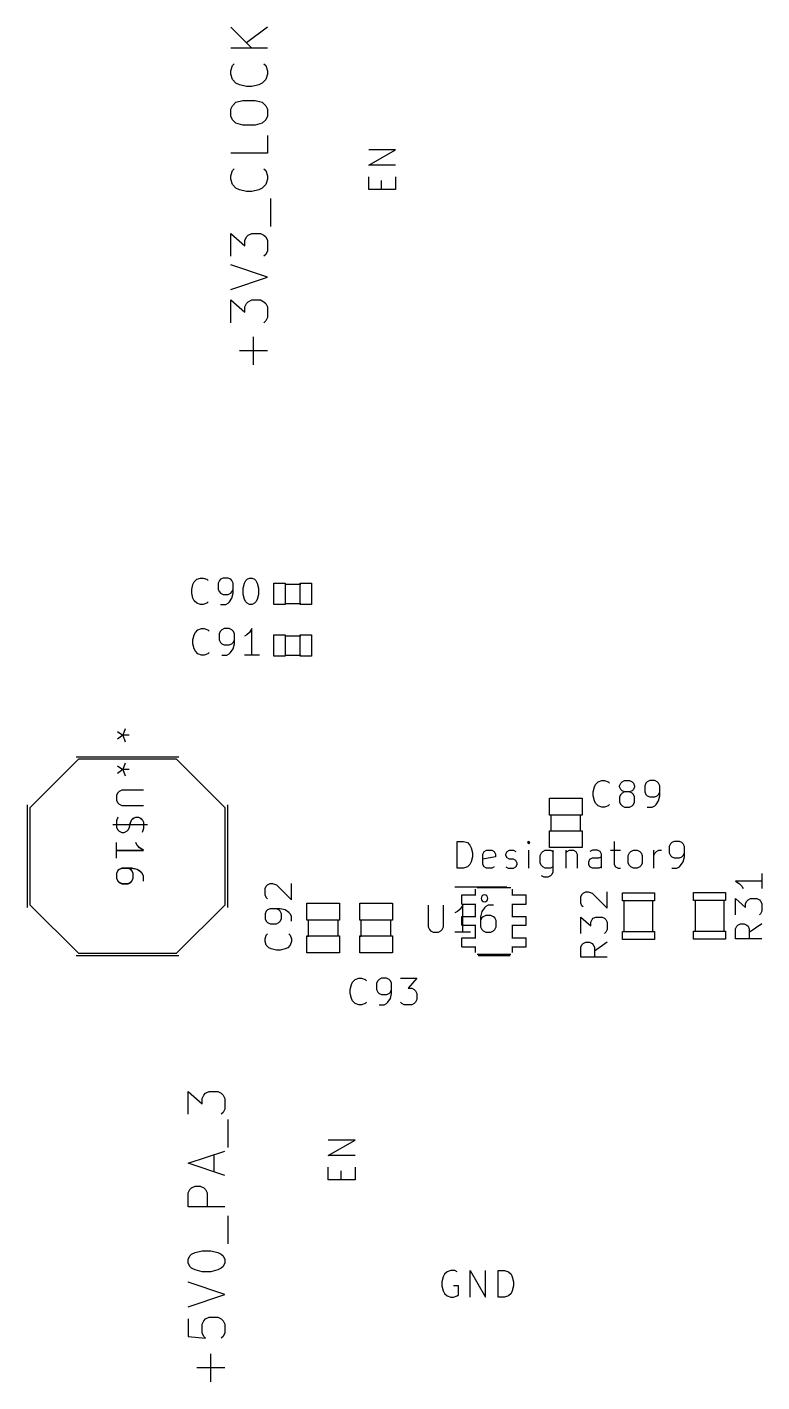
# Model space of a CAD drawing. Header units: millimetres. Extents: x 0 to 280, y -704 to 300.
# Drawn here: x 166.7 to 199.5, y 158.8 to 219.2 of the extents above; entities that cross this region are included whole.
import ezdxf

# ---------------------------------------------------------------- set-up
doc = ezdxf.new("R2010")
doc.units = ezdxf.units.MM
doc.layers.add('F.Fab', color=9, linetype='CONTINUOUS', true_color=0xafafaf)
doc.layers.add('F.Silkscreen', color=41, linetype='CONTINUOUS', true_color=0xf2eda1)

msp = doc.modelspace()

# ---------------------------------------------------------------- linework, layer by layer
at = {"layer": 'F.Fab', "linetype": 'CONTINUOUS'}
for p, q in [((175.806657, 219.166458), (176.741377, 218.231738)), ((177.442417, 219.166458), (176.507697, 218.465418)), ((177.442417, 218.231738), (175.806657, 218.231738)), ((175.806657, 217.219125), (175.88455, 217.452805)), ((175.806657, 217.063338), (175.806657, 217.219125)), ((175.88455, 217.452805), (175.962444, 217.530698)), ((177.28663, 217.530698), (177.364524, 217.452805)), ((177.364524, 217.452805), (177.442417, 217.219125)), ((177.442417, 217.219125), (177.442417, 217.063338)), ((175.88455, 216.829658), (175.806657, 217.063338)), ((176.040337, 216.673872), (175.88455, 216.829658)), ((176.196124, 216.595978), (176.040337, 216.673872)), ((177.208737, 216.673872), (177.05295, 216.595978)), ((177.364524, 216.829658), (177.208737, 216.673872)), ((177.442417, 217.063338), (177.364524, 216.829658)), ((176.507697, 216.518085), (176.196124, 216.595978)), ((176.741377, 216.518085), (176.507697, 216.518085)), ((177.05295, 216.595978), (176.741377, 216.518085)), ((175.806657, 215.505472), (175.88455, 215.661259)), ((175.806657, 215.193899), (175.806657, 215.505472)), ((175.88455, 215.661259), (176.040337, 215.817045)), ((176.040337, 215.817045), (176.35191, 215.894939)), ((176.35191, 215.894939), (176.897164, 215.894939)), ((176.897164, 215.894939), (177.208737, 215.817045)), ((177.208737, 215.817045), (177.364524, 215.661259)), ((177.364524, 215.661259), (177.442417, 215.505472)), ((177.442417, 215.505472), (177.442417, 215.193899)), ((175.88455, 215.038112), (175.806657, 215.193899)), ((176.040337, 214.882325), (175.88455, 215.038112)), ((176.35191, 214.804432), (176.040337, 214.882325)), ((176.897164, 214.804432), (176.35191, 214.804432)), ((177.208737, 214.882325), (176.897164, 214.804432)), ((177.364524, 215.038112), (177.208737, 214.882325)), ((177.442417, 215.193899), (177.364524, 215.038112)), ((177.442417, 214.337072), (177.442417, 213.558138)), ((181.951544, 213.013388), (183.147544, 213.696817)), ((183.147544, 213.696817), (181.951544, 213.696817)), ((177.442417, 213.558138), (175.806657, 213.558138)), ((183.147544, 213.013388), (181.951544, 213.013388)), ((175.806657, 212.545525), (175.88455, 212.779205)), ((175.806657, 212.389738), (175.806657, 212.545525)), ((175.88455, 212.156058), (175.806657, 212.389738)), ((175.88455, 212.779205), (175.962444, 212.857098)), ((177.28663, 212.857098), (177.364524, 212.779205)), ((177.364524, 212.779205), (177.442417, 212.545525)), ((177.442417, 212.389738), (177.364524, 212.156058)), ((177.442417, 212.545525), (177.442417, 212.389738)), ((181.951544, 211.931293), (181.951544, 212.500817)), ((183.147544, 212.500817), (183.147544, 211.931293)), ((176.040337, 212.000272), (175.88455, 212.156058)), ((176.196124, 211.922378), (176.040337, 212.000272)), ((176.507697, 211.844485), (176.196124, 211.922378)), ((176.741377, 211.844485), (176.507697, 211.844485)), ((177.05295, 211.922378), (176.741377, 211.844485)), ((177.208737, 212.000272), (177.05295, 211.922378)), ((177.364524, 212.156058), (177.208737, 212.000272)), ((183.147544, 211.931293), (181.951544, 211.931293)), ((182.521068, 211.931293), (182.521068, 212.32996)), ((177.598204, 210.286619), (177.598204, 211.532912)), ((175.806657, 208.962432), (175.806657, 209.975045)), ((175.806657, 209.975045), (176.429804, 209.429792)), ((176.58559, 209.897152), (176.741377, 209.975045)), ((176.741377, 209.975045), (177.130844, 209.975045)), ((177.130844, 209.975045), (177.28663, 209.897152)), ((176.429804, 209.663472), (176.507697, 209.819258)), ((176.429804, 209.429792), (176.429804, 209.663472)), ((176.507697, 209.819258), (176.58559, 209.897152)), ((177.28663, 209.897152), (177.364524, 209.819258)), ((177.364524, 209.819258), (177.442417, 209.663472)), ((177.442417, 209.663472), (177.442417, 209.196112)), ((177.364524, 209.040325), (177.28663, 208.962432)), ((177.442417, 209.196112), (177.364524, 209.040325)), ((177.442417, 208.027712), (175.806657, 208.572965)), ((175.806657, 207.482458), (177.442417, 208.027712)), ((175.806657, 206.002485), (175.806657, 207.015098)), ((175.806657, 207.015098), (176.429804, 206.469845)), ((176.58559, 206.937205), (176.741377, 207.015098)), ((176.741377, 207.015098), (177.130844, 207.015098)), ((177.130844, 207.015098), (177.28663, 206.937205)), ((176.429804, 206.703525), (176.507697, 206.859311)), ((176.429804, 206.469845), (176.429804, 206.703525)), ((176.507697, 206.859311), (176.58559, 206.937205)), ((177.28663, 206.937205), (177.364524, 206.859311)), ((177.364524, 206.859311), (177.442417, 206.703525)), ((177.442417, 206.703525), (177.442417, 206.236165)), ((177.364524, 206.080378), (177.28663, 206.002485)), ((177.442417, 206.236165), (177.364524, 206.080378)), ((176.81927, 204.133044), (176.81927, 205.379338)), ((177.442417, 204.756191), (176.196124, 204.756191)), ((177.7318, 193.4501), (177.7318, 194.4001)), ((177.7318, 194.4001), (178.2319, 194.4001)), ((178.214, 194.352), (178.926, 194.352)), ((178.2319, 194.4001), (178.2319, 193.4501)), ((178.9002, 193.4501), (178.9002, 194.4001)), ((178.9002, 194.4001), (179.4003, 194.4001)), ((179.4003, 194.4001), (179.4003, 193.4501)), ((178.2319, 193.4501), (177.7318, 193.4501)), ((178.214, 193.501), (178.926, 193.501)), ((179.4003, 193.4501), (178.9002, 193.4501)), ((177.7318, 191.1501), (177.7318, 192.1001)), ((177.7318, 192.1001), (178.2319, 192.1001)), ((178.214, 192.052), (178.926, 192.052)), ((178.2319, 192.1001), (178.2319, 191.1501)), ((178.9002, 191.1501), (178.9002, 192.1001)), ((178.9002, 192.1001), (179.4003, 192.1001)), ((179.4003, 192.1001), (179.4003, 191.1501)), ((178.2319, 191.1501), (177.7318, 191.1501)), ((178.214, 191.201), (178.926, 191.201)), ((179.4003, 191.1501), (178.9002, 191.1501)), ((169.0256, 186.558), (166.8666, 184.399)), ((173.3944, 186.558), (169.0256, 186.558)), ((175.5534, 184.399), (173.3944, 186.558)), ((170.772232, 186.27443), (170.999623, 186.103888)), ((170.772232, 186.27443), (170.999623, 186.103888)), ((170.999623, 186.103888), (170.772232, 185.933345)), ((170.999623, 186.103888), (170.772232, 185.933345)), ((171.113318, 186.388126), (170.999623, 186.103888)), ((171.113318, 186.388126), (170.999623, 186.103888)), ((171.283861, 186.103888), (170.999623, 186.103888)), ((170.999623, 186.103888), (171.113318, 185.819649)), ((171.283861, 186.103888), (170.999623, 186.103888)), ((170.999623, 186.103888), (171.113318, 185.819649)), ((170.781909, 185.068535), (170.725061, 184.95484)), ((170.725061, 184.95484), (170.725061, 184.727449)), ((170.725061, 184.727449), (170.781909, 184.613754)), ((170.782448, 185.070019), (170.725382, 184.955889)), ((170.725382, 184.955889), (170.725382, 184.727627)), ((170.725382, 184.727627), (170.782448, 184.613497)), ((170.838756, 185.125383), (170.781909, 185.068535)), ((170.839513, 185.127085), (170.782448, 185.070019)), ((170.952451, 185.18223), (170.838756, 185.125383)), ((170.953644, 185.18415), (170.839513, 185.127085)), ((171.918861, 185.18223), (170.952451, 185.18223)), ((171.923754, 185.18415), (170.953644, 185.18415)), ((190.0038, 184.0756), (190.0038, 184.8257)), ((190.0038, 184.8257), (191.4539, 184.8257)), ((191.4539, 184.8257), (191.4539, 184.0756)), ((166.8666, 184.399), (166.8666, 180.081)), ((170.781909, 184.613754), (170.838756, 184.556907)), ((170.782448, 184.613497), (170.839513, 184.556431)), ((170.838756, 184.556907), (170.952451, 184.500059)), ((170.839513, 184.556431), (170.953644, 184.499366)), ((170.952451, 184.500059), (171.918861, 184.500059)), ((170.953644, 184.499366), (171.923754, 184.499366)), ((175.5534, 180.081), (175.5534, 184.399)), ((191.4539, 184.0756), (190.0038, 184.0756)), ((190.07, 183.339), (190.07, 184.101)), ((191.39, 183.364), (191.39, 184.101)), ((172.09495, 183.643386), (170.554186, 183.643386)), ((172.089404, 183.647344), (170.554518, 183.647344)), ((170.781909, 183.98843), (170.725061, 183.817887)), ((170.725061, 183.817887), (170.725061, 183.533649)), ((170.725061, 183.533649), (170.781909, 183.419954)), ((170.782448, 183.985778), (170.725382, 183.814582)), ((170.725382, 183.814582), (170.725382, 183.529256)), ((170.725382, 183.529256), (170.782448, 183.415125)), ((170.781909, 183.419954), (170.838756, 183.363106)), ((170.782448, 183.415125), (170.839513, 183.35806)), ((171.179842, 183.363106), (171.236689, 183.419954)), ((171.181905, 183.35806), (171.23897, 183.415125)), ((171.236689, 183.419954), (171.293537, 183.533649)), ((171.23897, 183.415125), (171.296036, 183.529256)), ((171.293537, 183.533649), (171.350385, 183.76104)), ((171.296036, 183.529256), (171.353101, 183.757517)), ((171.350385, 183.76104), (171.407232, 183.874735)), ((171.353101, 183.757517), (171.410166, 183.871648)), ((171.407232, 183.874735), (171.46408, 183.931582)), ((171.410166, 183.871648), (171.467232, 183.928713)), ((171.46408, 183.931582), (171.577775, 183.98843)), ((171.467232, 183.928713), (171.581362, 183.985778)), ((171.577775, 183.98843), (171.69147, 183.98843)), ((171.581362, 183.985778), (171.695493, 183.985778)), ((171.69147, 183.98843), (171.805166, 183.931582)), ((171.695493, 183.985778), (171.809624, 183.928713)), ((171.805166, 183.931582), (171.862013, 183.874735)), ((171.809624, 183.928713), (171.866689, 183.871648)), ((171.862013, 183.874735), (171.918861, 183.76104)), ((171.918861, 183.476801), (171.862013, 183.306259)), ((171.866689, 183.871648), (171.923754, 183.757517)), ((171.923754, 183.47219), (171.866689, 183.300994)), ((171.918861, 183.76104), (171.918861, 183.476801)), ((171.923754, 183.757517), (171.923754, 183.47219)), ((170.725061, 182.169307), (170.725061, 182.851478)), ((170.725382, 182.159687), (170.725382, 182.844471)), ((170.838756, 183.363106), (170.952451, 183.306259)), ((170.839513, 183.35806), (170.953644, 183.300994)), ((170.952451, 183.306259), (171.066147, 183.306259)), ((170.953644, 183.300994), (171.067774, 183.300994)), ((171.066147, 183.306259), (171.179842, 183.363106)), ((171.067774, 183.300994), (171.181905, 183.35806)), ((171.634623, 182.737783), (171.577775, 182.851478)), ((171.638428, 182.730341), (171.581362, 182.844471)), ((190.0038, 182.6278), (190.0038, 183.3779)), ((190.0038, 183.3779), (191.4539, 183.3779)), ((191.4539, 183.3779), (191.4539, 182.6278)), ((170.725061, 182.510392), (171.918861, 182.510392)), ((170.725382, 182.502079), (171.923754, 182.502079)), ((171.748318, 182.624088), (171.634623, 182.737783)), ((171.752558, 182.61621), (171.638428, 182.730341)), ((171.918861, 182.510392), (171.748318, 182.624088)), ((171.923754, 182.502079), (171.752558, 182.61621)), ((191.4539, 182.6278), (190.0038, 182.6278)), ((170.838756, 181.657678), (170.781909, 181.600831)), ((170.839513, 181.646099), (170.782448, 181.589034)), ((170.952451, 181.714526), (170.838756, 181.657678)), ((170.953644, 181.703164), (170.839513, 181.646099)), ((171.407232, 181.714526), (170.952451, 181.714526)), ((171.410166, 181.703164), (170.953644, 181.703164)), ((171.350385, 181.657678), (171.236689, 181.714526)), ((171.353101, 181.646099), (171.23897, 181.703164)), ((171.407232, 181.600831), (171.350385, 181.657678)), ((171.410166, 181.589034), (171.353101, 181.646099)), ((171.634623, 181.657678), (171.407232, 181.714526)), ((171.638428, 181.646099), (171.410166, 181.703164)), ((171.805166, 181.543983), (171.634623, 181.657678)), ((171.809624, 181.531968), (171.638428, 181.646099)), ((170.781909, 181.600831), (170.725061, 181.487136)), ((170.725061, 181.487136), (170.725061, 181.259745)), ((170.725061, 181.259745), (170.781909, 181.14605)), ((170.782448, 181.589034), (170.725382, 181.474903)), ((170.725382, 181.474903), (170.725382, 181.246642)), ((170.725382, 181.246642), (170.782448, 181.132511)), ((170.781909, 181.14605), (170.838756, 181.089202)), ((170.782448, 181.132511), (170.839513, 181.075446)), ((170.838756, 181.089202), (170.952451, 181.032355)), ((170.839513, 181.075446), (170.953644, 181.01838)), ((170.952451, 181.032355), (171.236689, 181.032355)), ((170.953644, 181.01838), (171.23897, 181.01838)), ((171.236689, 181.032355), (171.350385, 181.089202)), ((171.23897, 181.01838), (171.353101, 181.075446)), ((171.350385, 181.089202), (171.407232, 181.14605)), ((171.353101, 181.075446), (171.410166, 181.132511)), ((171.46408, 181.487136), (171.407232, 181.600831)), ((171.407232, 181.14605), (171.46408, 181.259745)), ((171.467232, 181.474903), (171.410166, 181.589034)), ((171.410166, 181.132511), (171.467232, 181.246642)), ((171.46408, 181.259745), (171.46408, 181.487136)), ((171.467232, 181.246642), (171.467232, 181.474903)), ((171.862013, 181.487136), (171.805166, 181.543983)), ((171.866689, 181.474903), (171.809624, 181.531968)), ((171.918861, 181.37344), (171.862013, 181.487136)), ((171.923754, 181.360772), (171.866689, 181.474903)), ((171.918861, 181.14605), (171.918861, 181.37344)), ((171.923754, 181.132511), (171.923754, 181.360772)), ((186.0922, 180.5184), (186.7018, 180.5184)), ((186.0922, 180.112), (186.0922, 180.5184)), ((186.7018, 180.5184), (186.7018, 180.7724)), ((186.7018, 180.5184), (186.7272, 180.5184)), ((186.778, 180.8486), (188.2766, 180.8486)), ((188.3274, 180.5184), (188.3528, 180.5184)), ((188.3528, 180.5184), (188.3528, 180.7724)), ((188.3528, 180.5184), (188.9624, 180.5184)), ((188.9624, 180.112), (188.9624, 180.5184)), ((193.2588, 180.2558), (193.2588, 180.6114)), ((193.2588, 180.6114), (194.6812, 180.6114)), ((194.6812, 180.6114), (194.6812, 180.2558)), ((196.4188, 180.2758), (196.4188, 180.6314)), ((196.4188, 180.6314), (197.8412, 180.6314)), ((197.8412, 180.6314), (197.8412, 180.2758)), ((166.8666, 180.081), (169.0256, 177.922)), ((173.3944, 177.922), (175.5534, 180.081)), ((179.2038, 179.3956), (179.2038, 180.1457)), ((179.2038, 180.1457), (180.6539, 180.1457)), ((180.6539, 180.1457), (180.6539, 179.3956)), ((181.5538, 179.3956), (181.5538, 180.1457)), ((181.5538, 180.1457), (183.0039, 180.1457)), ((183.0039, 180.1457), (183.0039, 179.3956)), ((184.595849, 180.063754), (184.595849, 179.093644)), ((185.280633, 179.093644), (185.280633, 180.063754)), ((186.022482, 179.892558), (185.908352, 179.778428)), ((186.136613, 180.063754), (186.022482, 179.892558)), ((186.0922, 180.112), (186.7018, 180.112)), ((186.136613, 178.865382), (186.136613, 180.063754)), ((186.7018, 180.112), (186.7272, 180.112)), ((186.7018, 179.5532), (186.7018, 180.112)), ((187.106724, 179.949624), (186.992593, 179.778428)), ((187.163789, 180.006689), (187.106724, 179.949624)), ((187.27792, 180.063754), (187.163789, 180.006689)), ((187.506181, 180.063754), (187.27792, 180.063754)), ((188.3274, 180.112), (188.3528, 180.112)), ((188.3528, 180.112), (188.9624, 180.112)), ((188.3528, 179.5532), (188.3528, 180.112)), ((194.6812, 180.2558), (193.2588, 180.2558)), ((193.335, 178.8588), (193.335, 180.2812)), ((194.605, 178.8588), (194.605, 180.2812)), ((197.8412, 180.2758), (196.4188, 180.2758)), ((196.495, 180.3012), (196.495, 178.8788)), ((197.765, 180.3012), (197.765, 178.8788)), ((180.6539, 179.3956), (179.2038, 179.3956)), ((179.27, 178.659), (179.27, 179.421)), ((180.59, 178.684), (180.59, 179.421)), ((183.0039, 179.3956), (181.5538, 179.3956)), ((181.62, 178.659), (181.62, 179.421)), ((182.94, 178.684), (182.94, 179.421)), ((185.908352, 179.778428), (185.794221, 179.721362)), ((186.0922, 179.5532), (186.7018, 179.5532)), ((186.0922, 179.1722), (186.0922, 179.5532)), ((186.7018, 179.5532), (186.7272, 179.5532)), ((186.992593, 179.778428), (186.935528, 179.550166)), ((186.935528, 179.550166), (186.935528, 179.093644)), ((186.992593, 179.493101), (186.935528, 179.37897)), ((187.049659, 179.550166), (186.992593, 179.493101)), ((187.163789, 179.607232), (187.049659, 179.550166)), ((187.392051, 179.607232), (187.163789, 179.607232)), ((187.506181, 179.550166), (187.392051, 179.607232)), ((187.563247, 179.493101), (187.506181, 179.550166)), ((187.620312, 179.37897), (187.563247, 179.493101)), ((187.620312, 179.093644), (187.620312, 179.37897)), ((188.3274, 179.5532), (188.3528, 179.5532)), ((188.3528, 179.5532), (188.9624, 179.5532)), ((188.9624, 179.1722), (188.9624, 179.5532)), ((179.2038, 177.9478), (179.2038, 178.6979)), ((179.2038, 178.6979), (180.6539, 178.6979)), ((180.6539, 178.6979), (180.6539, 177.9478)), ((181.5538, 177.9478), (181.5538, 178.6979)), ((181.5538, 178.6979), (183.0039, 178.6979)), ((183.0039, 178.6979), (183.0039, 177.9478)), ((184.595849, 179.093644), (184.652915, 178.979513)), ((184.652915, 178.979513), (184.70998, 178.922448)), ((184.70998, 178.922448), (184.824111, 178.865382)), ((184.824111, 178.865382), (185.052372, 178.865382)), ((185.052372, 178.865382), (185.166503, 178.922448)), ((185.166503, 178.922448), (185.223568, 178.979513)), ((185.223568, 178.979513), (185.280633, 179.093644)), ((186.479005, 178.865382), (185.794221, 178.865382)), ((186.0922, 179.1722), (186.7018, 179.1722)), ((186.0922, 178.6134), (186.7018, 178.6134)), ((186.0922, 178.207), (186.0922, 178.6134)), ((186.7018, 179.1722), (186.7272, 179.1722)), ((186.7018, 178.6134), (186.7018, 179.1722)), ((186.7018, 178.6134), (186.7272, 178.6134)), ((186.935528, 179.093644), (186.992593, 178.979513)), ((186.992593, 178.979513), (187.049659, 178.922448)), ((187.049659, 178.922448), (187.163789, 178.865382)), ((187.163789, 178.865382), (187.392051, 178.865382)), ((187.392051, 178.865382), (187.506181, 178.922448)), ((187.506181, 178.922448), (187.563247, 178.979513)), ((187.563247, 178.979513), (187.620312, 179.093644)), ((188.3274, 179.1722), (188.3528, 179.1722)), ((188.3274, 178.6134), (188.3528, 178.6134)), ((188.3528, 179.1722), (188.9624, 179.1722)), ((188.3528, 178.6134), (188.3528, 179.1722)), ((188.3528, 178.6134), (188.9624, 178.6134)), ((188.9624, 178.207), (188.9624, 178.6134)), ((193.2588, 178.5286), (193.2588, 178.8842)), ((193.2588, 178.8842), (194.6812, 178.8842)), ((194.6812, 178.8842), (194.6812, 178.5286)), ((196.4188, 178.5486), (196.4188, 178.9042)), ((196.4188, 178.9042), (197.8412, 178.9042)), ((197.8412, 178.9042), (197.8412, 178.5486)), ((186.0922, 178.207), (186.7018, 178.207)), ((186.7018, 178.207), (186.7272, 178.207)), ((186.7018, 177.953), (186.7018, 178.207)), ((188.3274, 178.207), (188.3528, 178.207)), ((188.3528, 178.207), (188.9624, 178.207)), ((188.3528, 177.953), (188.3528, 178.207)), ((194.6812, 178.5286), (193.2588, 178.5286)), ((197.8412, 178.5486), (196.4188, 178.5486)), ((169.0256, 177.922), (173.3944, 177.922)), ((180.6539, 177.9478), (179.2038, 177.9478)), ((183.0039, 177.9478), (181.5538, 177.9478)), ((186.778, 177.8768), (188.2766, 177.8768)), ((173.906657, 170.750725), (173.906657, 171.763338)), ((173.906657, 171.763338), (174.529804, 171.218085)), ((174.529804, 171.451765), (174.607697, 171.607551)), ((174.529804, 171.218085), (174.529804, 171.451765)), ((174.607697, 171.607551), (174.68559, 171.685445)), ((174.68559, 171.685445), (174.841377, 171.763338)), ((174.841377, 171.763338), (175.230844, 171.763338)), ((175.230844, 171.763338), (175.38663, 171.685445)), ((175.38663, 171.685445), (175.464524, 171.607551)), ((175.464524, 171.607551), (175.542417, 171.451765)), ((175.542417, 171.451765), (175.542417, 170.984405)), ((175.464524, 170.828618), (175.38663, 170.750725)), ((175.542417, 170.984405), (175.464524, 170.828618)), ((175.698204, 169.270752), (175.698204, 170.517045)), ((180.151544, 168.913388), (181.347544, 169.596817)), ((181.347544, 169.596817), (180.151544, 169.596817)), ((173.906657, 168.569712), (175.542417, 169.114965)), ((175.075057, 168.180245), (175.075057, 168.959178)), ((175.542417, 168.024458), (173.906657, 168.569712)), ((181.347544, 168.913388), (180.151544, 168.913388)), ((180.151544, 167.831293), (180.151544, 168.400817)), ((181.347544, 168.400817), (181.347544, 167.831293)), ((181.347544, 167.831293), (180.151544, 167.831293)), ((180.721068, 167.831293), (180.721068, 168.22996)), ((173.906657, 167.245525), (173.98455, 167.401312)), ((173.906657, 166.622378), (173.906657, 167.245525)), ((173.98455, 167.401312), (174.062444, 167.479205)), ((174.062444, 167.479205), (174.21823, 167.557098)), ((174.21823, 167.557098), (174.45191, 167.557098)), ((174.45191, 167.557098), (174.607697, 167.479205)), ((174.607697, 167.479205), (174.68559, 167.401312)), ((174.68559, 167.401312), (174.763484, 167.245525)), ((174.763484, 167.245525), (174.763484, 166.622378)), ((175.542417, 166.622378), (173.906657, 166.622378)), ((175.698204, 164.986619), (175.698204, 166.232912)), ((173.906657, 164.285578), (173.98455, 164.441365)), ((173.906657, 164.129792), (173.906657, 164.285578)), ((173.98455, 163.974005), (173.906657, 164.129792)), ((173.98455, 164.441365), (174.062444, 164.519258)), ((174.062444, 164.519258), (174.21823, 164.597152)), ((174.21823, 164.597152), (174.529804, 164.675045)), ((174.529804, 164.675045), (174.91927, 164.675045)), ((174.91927, 164.675045), (175.230844, 164.597152)), ((175.230844, 164.597152), (175.38663, 164.519258)), ((175.38663, 164.519258), (175.464524, 164.441365)), ((175.464524, 164.441365), (175.542417, 164.285578)), ((175.542417, 164.129792), (175.464524, 163.974005)), ((175.542417, 164.285578), (175.542417, 164.129792)), ((174.062444, 163.896112), (173.98455, 163.974005)), ((174.21823, 163.818218), (174.062444, 163.896112)), ((174.529804, 163.740325), (174.21823, 163.818218)), ((174.91927, 163.740325), (174.529804, 163.740325)), ((175.230844, 163.818218), (174.91927, 163.740325)), ((175.38663, 163.896112), (175.230844, 163.818218)), ((175.464524, 163.974005), (175.38663, 163.896112)), ((185.271388, 163.513693), (185.214436, 163.285884)), ((185.328341, 163.627598), (185.271388, 163.513693)), ((185.442246, 163.741503), (185.328341, 163.627598)), ((185.613103, 163.798455), (185.442246, 163.741503)), ((185.78396, 163.798455), (185.613103, 163.798455)), ((185.897865, 163.741503), (185.78396, 163.798455)), ((186.467388, 162.602455), (186.467388, 163.798455)), ((186.467388, 163.798455), (187.150817, 162.602455)), ((187.150817, 162.602455), (187.150817, 163.798455)), ((187.72034, 162.602455), (187.72034, 163.798455)), ((187.72034, 163.798455), (188.005102, 163.798455)), ((188.005102, 163.798455), (188.175959, 163.741503)), ((188.175959, 163.741503), (188.289864, 163.627598)), ((188.289864, 163.627598), (188.346817, 163.513693)), ((188.346817, 163.513693), (188.403769, 163.285884)), ((175.542417, 162.727712), (173.906657, 163.272965)), ((185.214436, 163.285884), (185.214436, 163.115027)), ((185.214436, 163.115027), (185.271388, 162.887217)), ((185.954817, 163.115027), (185.727007, 163.115027)), ((185.954817, 162.71636), (185.954817, 163.115027)), ((188.403769, 163.115027), (188.346817, 162.887217)), ((188.403769, 163.285884), (188.403769, 163.115027)), ((173.906657, 162.182458), (175.542417, 162.727712)), ((185.271388, 162.887217), (185.328341, 162.773312)), ((185.328341, 162.773312), (185.442246, 162.659408)), ((185.442246, 162.659408), (185.613103, 162.602455)), ((185.613103, 162.602455), (185.727007, 162.602455)), ((185.727007, 162.602455), (185.897865, 162.659408)), ((185.897865, 162.659408), (185.954817, 162.71636)), ((188.005102, 162.602455), (187.72034, 162.602455)), ((188.175959, 162.659408), (188.005102, 162.602455)), ((188.289864, 162.773312), (188.175959, 162.659408)), ((188.346817, 162.887217), (188.289864, 162.773312)), ((174.68559, 161.637205), (174.841377, 161.715098)), ((174.841377, 161.715098), (175.230844, 161.715098)), ((175.230844, 161.715098), (175.38663, 161.637205)), ((173.906657, 161.637205), (173.906657, 160.858271)), ((174.529804, 161.403525), (174.607697, 161.559311)), ((174.529804, 161.014058), (174.529804, 161.403525)), ((174.607697, 161.559311), (174.68559, 161.637205)), ((175.38663, 161.637205), (175.464524, 161.559311)), ((175.464524, 161.559311), (175.542417, 161.403525)), ((175.542417, 161.403525), (175.542417, 161.014058)), ((173.906657, 160.858271), (174.68559, 160.780378)), ((174.607697, 160.858271), (174.529804, 161.014058)), ((174.68559, 160.780378), (174.607697, 160.858271)), ((175.464524, 160.858271), (175.38663, 160.780378)), ((175.542417, 161.014058), (175.464524, 160.858271)), ((174.91927, 158.833044), (174.91927, 160.079338)), ((175.542417, 159.456191), (174.296124, 159.456191))]:
    msp.add_line(p, q, dxfattribs=at)
at = {"layer": 'F.Fab'}
for start, end in [(0, 180), (-180, 0)]:
    msp.add_arc((187.1082, 180.366), 0.1524, start, end, dxfattribs=at)
at = {"layer": 'F.Silkscreen', "linetype": 'CONTINUOUS'}
for p, q in [((174.070594, 194.126146), (174.126619, 194.350247)), ((174.126619, 194.350247), (174.182644, 194.462297)), ((174.182644, 194.462297), (174.294695, 194.574347)), ((174.294695, 194.574347), (174.46277, 194.630372)), ((174.46277, 194.630372), (174.57482, 194.630372)), ((174.57482, 194.630372), (174.742896, 194.574347)), ((174.742896, 194.574347), (174.798921, 194.518322)), ((175.303147, 194.518322), (175.247122, 194.406272)), ((175.247122, 194.406272), (175.247122, 194.126146)), ((175.359172, 194.574347), (175.303147, 194.518322)), ((175.471223, 194.630372), (175.359172, 194.574347)), ((175.695323, 194.630372), (175.471223, 194.630372)), ((175.807374, 194.574347), (175.695323, 194.630372)), ((175.863399, 194.518322), (175.807374, 194.574347)), ((175.919424, 194.406272), (175.863399, 194.518322)), ((175.919424, 193.958071), (175.919424, 194.406272)), ((176.367625, 194.182171), (176.42365, 194.406272)), ((176.42365, 194.406272), (176.479675, 194.518322)), ((176.479675, 194.518322), (176.535701, 194.574347)), ((176.535701, 194.574347), (176.647751, 194.630372)), ((176.647751, 194.630372), (176.759801, 194.630372)), ((176.759801, 194.630372), (176.871851, 194.574347)), ((176.871851, 194.574347), (176.927877, 194.518322)), ((176.927877, 194.518322), (176.983902, 194.406272)), ((176.983902, 194.406272), (177.039927, 194.182171)), ((174.070594, 193.958071), (174.070594, 194.126146)), ((174.126619, 193.73397), (174.070594, 193.958071)), ((174.182644, 193.62192), (174.126619, 193.73397)), ((175.247122, 194.126146), (175.303147, 194.014096)), ((175.303147, 194.014096), (175.359172, 193.958071)), ((175.359172, 193.958071), (175.471223, 193.902046)), ((175.471223, 193.902046), (175.695323, 193.902046)), ((175.695323, 193.902046), (175.807374, 193.958071)), ((175.751348, 193.565895), (175.863399, 193.73397)), ((175.807374, 193.958071), (175.863399, 194.014096)), ((175.863399, 194.014096), (175.919424, 194.126146)), ((175.863399, 193.73397), (175.919424, 193.958071)), ((176.367625, 193.902046), (176.367625, 194.182171)), ((176.42365, 193.677945), (176.367625, 193.902046)), ((176.479675, 193.565895), (176.42365, 193.677945)), ((176.983902, 193.677945), (176.927877, 193.565895)), ((177.039927, 193.902046), (176.983902, 193.677945)), ((177.039927, 194.182171), (177.039927, 193.902046)), ((174.294695, 193.50987), (174.182644, 193.62192)), ((174.46277, 193.453844), (174.294695, 193.50987)), ((174.57482, 193.453844), (174.46277, 193.453844)), ((174.742896, 193.50987), (174.57482, 193.453844)), ((174.798921, 193.565895), (174.742896, 193.50987)), ((175.359172, 193.453844), (175.583273, 193.453844)), ((175.583273, 193.453844), (175.695323, 193.50987)), ((175.695323, 193.50987), (175.751348, 193.565895)), ((176.535701, 193.50987), (176.479675, 193.565895)), ((176.647751, 193.453844), (176.535701, 193.50987)), ((176.759801, 193.453844), (176.647751, 193.453844)), ((176.871851, 193.50987), (176.759801, 193.453844)), ((176.927877, 193.565895), (176.871851, 193.50987)), ((174.120594, 191.876146), (174.176619, 192.100247)), ((174.120594, 191.708071), (174.120594, 191.876146)), ((174.176619, 192.100247), (174.232644, 192.212297)), ((174.232644, 192.212297), (174.344695, 192.324347)), ((174.344695, 192.324347), (174.51277, 192.380372)), ((174.51277, 192.380372), (174.62482, 192.380372)), ((174.62482, 192.380372), (174.792896, 192.324347)), ((174.792896, 192.324347), (174.848921, 192.268322)), ((175.353147, 192.268322), (175.297122, 192.156272)), ((175.297122, 192.156272), (175.297122, 191.876146)), ((175.297122, 191.876146), (175.353147, 191.764096)), ((175.409172, 192.324347), (175.353147, 192.268322)), ((175.521223, 192.380372), (175.409172, 192.324347)), ((175.745323, 192.380372), (175.521223, 192.380372)), ((175.857374, 192.324347), (175.745323, 192.380372)), ((175.913399, 192.268322), (175.857374, 192.324347)), ((175.969424, 192.156272), (175.913399, 192.268322)), ((175.913399, 191.764096), (175.969424, 191.876146)), ((175.969424, 191.708071), (175.969424, 192.156272)), ((176.529675, 192.100247), (176.417625, 192.044222)), ((176.641726, 192.212297), (176.529675, 192.100247)), ((176.753776, 192.380372), (176.641726, 192.212297)), ((176.753776, 191.203844), (176.753776, 192.380372)), ((174.176619, 191.48397), (174.120594, 191.708071)), ((174.232644, 191.37192), (174.176619, 191.48397)), ((174.344695, 191.25987), (174.232644, 191.37192)), ((174.51277, 191.203844), (174.344695, 191.25987)), ((174.792896, 191.25987), (174.62482, 191.203844)), ((174.848921, 191.315895), (174.792896, 191.25987)), ((175.353147, 191.764096), (175.409172, 191.708071)), ((175.409172, 191.708071), (175.521223, 191.652046)), ((175.521223, 191.652046), (175.745323, 191.652046)), ((175.633273, 191.203844), (175.745323, 191.25987)), ((175.745323, 191.652046), (175.857374, 191.708071)), ((175.745323, 191.25987), (175.801348, 191.315895)), ((175.801348, 191.315895), (175.913399, 191.48397)), ((175.857374, 191.708071), (175.913399, 191.764096)), ((175.913399, 191.48397), (175.969424, 191.708071)), ((174.62482, 191.203844), (174.51277, 191.203844)), ((175.409172, 191.203844), (175.633273, 191.203844)), ((177.089927, 191.203844), (176.417625, 191.203844)), ((170.772232, 187.79843), (170.999623, 187.627888)), ((170.772232, 187.79843), (170.999623, 187.627888)), ((171.113318, 187.912126), (170.999623, 187.627888)), ((171.113318, 187.912126), (170.999623, 187.627888)), ((170.999623, 187.627888), (170.772232, 187.457345)), ((170.999623, 187.627888), (170.772232, 187.457345)), ((171.283861, 187.627888), (170.999623, 187.627888)), ((170.999623, 187.627888), (171.113318, 187.343649)), ((171.283861, 187.627888), (170.999623, 187.627888)), ((170.999623, 187.627888), (171.113318, 187.343649)), ((173.496, 186.6596), (168.924, 186.6596)), ((191.945072, 185.104609), (192.001097, 185.32871)), ((192.001097, 185.32871), (192.057122, 185.44076)), ((192.057122, 185.44076), (192.169173, 185.55281)), ((192.169173, 185.55281), (192.337248, 185.608835)), ((192.337248, 185.608835), (192.449298, 185.608835)), ((192.449298, 185.608835), (192.617374, 185.55281)), ((192.617374, 185.55281), (192.673399, 185.496785)), ((193.1216, 185.384735), (193.177625, 185.496785)), ((193.1216, 185.32871), (193.1216, 185.384735)), ((193.177625, 185.216659), (193.1216, 185.32871)), ((193.177625, 185.496785), (193.23365, 185.55281)), ((193.23365, 185.55281), (193.345701, 185.608835)), ((193.345701, 185.608835), (193.569801, 185.608835)), ((193.569801, 185.608835), (193.681852, 185.55281)), ((193.681852, 185.55281), (193.737877, 185.496785)), ((193.737877, 185.496785), (193.793902, 185.384735)), ((193.793902, 185.32871), (193.737877, 185.216659)), ((193.793902, 185.384735), (193.793902, 185.32871)), ((194.298128, 185.496785), (194.242103, 185.384735)), ((194.242103, 185.384735), (194.242103, 185.104609)), ((194.354153, 185.55281), (194.298128, 185.496785)), ((194.466204, 185.608835), (194.354153, 185.55281)), ((194.690304, 185.608835), (194.466204, 185.608835)), ((194.802355, 185.55281), (194.690304, 185.608835)), ((194.85838, 185.496785), (194.802355, 185.55281)), ((194.914405, 185.384735), (194.85838, 185.496785)), ((194.914405, 184.936534), (194.914405, 185.384735)), ((191.945072, 184.936534), (191.945072, 185.104609)), ((192.001097, 184.712433), (191.945072, 184.936534)), ((192.057122, 184.600383), (192.001097, 184.712433)), ((193.177625, 184.992559), (193.1216, 184.880509)), ((193.1216, 184.880509), (193.1216, 184.656408)), ((193.1216, 184.656408), (193.177625, 184.544358)), ((193.23365, 185.160634), (193.177625, 185.216659)), ((193.23365, 185.048584), (193.177625, 184.992559)), ((193.345701, 185.104609), (193.23365, 185.160634)), ((193.345701, 185.104609), (193.23365, 185.048584)), ((193.569801, 185.104609), (193.345701, 185.104609)), ((193.681852, 185.160634), (193.569801, 185.104609)), ((193.681852, 185.048584), (193.569801, 185.104609)), ((193.737877, 185.216659), (193.681852, 185.160634)), ((193.737877, 184.992559), (193.681852, 185.048584)), ((193.793902, 184.880509), (193.737877, 184.992559)), ((193.737877, 184.544358), (193.793902, 184.656408)), ((193.793902, 184.656408), (193.793902, 184.880509)), ((194.242103, 185.104609), (194.298128, 184.992559)), ((194.298128, 184.992559), (194.354153, 184.936534)), ((194.354153, 184.936534), (194.466204, 184.880509)), ((194.466204, 184.880509), (194.690304, 184.880509)), ((194.690304, 184.880509), (194.802355, 184.936534)), ((194.746329, 184.544358), (194.85838, 184.712433)), ((194.802355, 184.936534), (194.85838, 184.992559)), ((194.85838, 184.992559), (194.914405, 185.104609)), ((194.85838, 184.712433), (194.914405, 184.936534)), ((166.7396, 184.526), (166.7396, 179.954)), ((175.6804, 179.954), (175.6804, 184.526)), ((192.169173, 184.488333), (192.057122, 184.600383)), ((192.337248, 184.432307), (192.169173, 184.488333)), ((192.449298, 184.432307), (192.337248, 184.432307)), ((192.617374, 184.488333), (192.449298, 184.432307)), ((192.673399, 184.544358), (192.617374, 184.488333)), ((193.177625, 184.544358), (193.23365, 184.488333)), ((193.23365, 184.488333), (193.345701, 184.432307)), ((193.345701, 184.432307), (193.569801, 184.432307)), ((193.569801, 184.432307), (193.681852, 184.488333)), ((193.681852, 184.488333), (193.737877, 184.544358)), ((194.354153, 184.432307), (194.578254, 184.432307)), ((194.578254, 184.432307), (194.690304, 184.488333)), ((194.690304, 184.488333), (194.746329, 184.544358)), ((185.893169, 181.709861), (185.893169, 182.903661)), ((185.893169, 182.903661), (186.177407, 182.903661)), ((186.177407, 182.903661), (186.34795, 182.846813)), ((186.34795, 182.846813), (186.461645, 182.733118)), ((189.076636, 182.903661), (189.019788, 182.846813)), ((189.019788, 182.846813), (189.076636, 182.789966)), ((189.133483, 182.846813), (189.076636, 182.903661)), ((189.076636, 182.903661), (189.076636, 182.789966)), ((189.076636, 182.789966), (189.133483, 182.846813)), ((192.885427, 182.903661), (192.885427, 181.880404)), ((195.443569, 182.846813), (195.386722, 182.789966)), ((195.557264, 182.903661), (195.443569, 182.846813)), ((195.784655, 182.903661), (195.557264, 182.903661)), ((195.89835, 182.846813), (195.784655, 182.903661)), ((195.955198, 182.789966), (195.89835, 182.846813)), ((186.461645, 182.733118), (186.518492, 182.619423)), ((186.518492, 182.619423), (186.57534, 182.392032)), ((186.57534, 182.221489), (186.518492, 181.994099)), ((186.57534, 182.392032), (186.57534, 182.221489)), ((187.030121, 182.335185), (187.086969, 182.44888)), ((187.030121, 181.880404), (187.030121, 182.335185)), ((187.598597, 182.221489), (187.030121, 182.107794)), ((187.086969, 182.44888), (187.200664, 182.505728)), ((187.200664, 182.505728), (187.428054, 182.505728)), ((187.428054, 182.505728), (187.54175, 182.44888)), ((187.54175, 182.44888), (187.598597, 182.335185)), ((187.598597, 182.335185), (187.598597, 182.221489)), ((188.053378, 182.335185), (188.110226, 182.44888)), ((188.053378, 182.278337), (188.053378, 182.335185)), ((188.110226, 182.164642), (188.053378, 182.278337)), ((188.110226, 182.44888), (188.223921, 182.505728)), ((188.223921, 182.505728), (188.394464, 182.505728)), ((188.394464, 182.505728), (188.508159, 182.44888)), ((189.076636, 181.709861), (189.076636, 182.505728)), ((189.588264, 182.278337), (189.645112, 182.392032)), ((189.588264, 181.937251), (189.588264, 182.278337)), ((189.645112, 182.392032), (189.701959, 182.44888)), ((189.701959, 182.44888), (189.815654, 182.505728)), ((189.815654, 182.505728), (190.043045, 182.505728)), ((190.043045, 182.505728), (190.15674, 182.44888)), ((190.15674, 182.505728), (190.15674, 181.539318)), ((190.725217, 182.505728), (190.725217, 181.709861)), ((190.725217, 182.392032), (190.782064, 182.44888)), ((190.782064, 182.44888), (190.895759, 182.505728)), ((190.895759, 182.505728), (191.066302, 182.505728)), ((191.066302, 182.505728), (191.179998, 182.44888)), ((191.179998, 182.44888), (191.236845, 182.335185)), ((191.236845, 182.335185), (191.236845, 181.709861)), ((191.919017, 182.505728), (191.805322, 182.44888)), ((192.146407, 182.505728), (191.919017, 182.505728)), ((192.260103, 182.44888), (192.146407, 182.505728)), ((192.203255, 182.164642), (192.31695, 182.221489)), ((192.31695, 182.335185), (192.260103, 182.44888)), ((192.31695, 181.709861), (192.31695, 182.335185)), ((192.714884, 182.505728), (193.169665, 182.505728)), ((193.51075, 182.278337), (193.567598, 182.392032)), ((193.51075, 181.937251), (193.51075, 182.278337)), ((193.567598, 182.392032), (193.624445, 182.44888)), ((193.624445, 182.44888), (193.73814, 182.505728)), ((193.73814, 182.505728), (193.908683, 182.505728)), ((193.908683, 182.505728), (194.022379, 182.44888)), ((194.022379, 182.44888), (194.079226, 182.392032)), ((194.079226, 182.392032), (194.136074, 182.278337)), ((194.136074, 182.278337), (194.136074, 181.937251)), ((194.647703, 181.709861), (194.647703, 182.505728)), ((194.647703, 182.278337), (194.70455, 182.392032)), ((194.70455, 182.392032), (194.761398, 182.44888)), ((194.761398, 182.44888), (194.875093, 182.505728)), ((194.875093, 182.505728), (194.988788, 182.505728)), ((195.386722, 182.789966), (195.329874, 182.67627)), ((195.329874, 182.67627), (195.329874, 182.392032)), ((195.329874, 182.392032), (195.386722, 182.278337)), ((195.386722, 182.278337), (195.443569, 182.221489)), ((195.443569, 182.221489), (195.557264, 182.164642)), ((195.784655, 182.164642), (195.89835, 182.221489)), ((195.89835, 182.221489), (195.955198, 182.278337)), ((196.012045, 182.67627), (195.955198, 182.789966)), ((195.955198, 182.278337), (196.012045, 182.392032)), ((195.955198, 181.994099), (196.012045, 182.221489)), ((196.012045, 182.221489), (196.012045, 182.67627)), ((186.177407, 181.709861), (185.893169, 181.709861)), ((186.34795, 181.766709), (186.177407, 181.709861)), ((186.461645, 181.880404), (186.34795, 181.766709)), ((186.518492, 181.994099), (186.461645, 181.880404)), ((187.086969, 181.766709), (187.030121, 181.880404)), ((187.200664, 181.709861), (187.086969, 181.766709)), ((187.428054, 181.709861), (187.200664, 181.709861)), ((187.54175, 181.766709), (187.428054, 181.709861)), ((188.053378, 181.766709), (188.167073, 181.709861)), ((188.223921, 182.107794), (188.110226, 182.164642)), ((188.167073, 181.709861), (188.394464, 181.709861)), ((188.394464, 182.107794), (188.223921, 182.107794)), ((188.508159, 182.050947), (188.394464, 182.107794)), ((188.394464, 181.709861), (188.508159, 181.766709)), ((188.565007, 181.937251), (188.508159, 182.050947)), ((188.508159, 181.766709), (188.565007, 181.880404)), ((188.565007, 181.880404), (188.565007, 181.937251)), ((189.645112, 181.823556), (189.588264, 181.937251)), ((189.701959, 181.766709), (189.645112, 181.823556)), ((189.815654, 181.709861), (189.701959, 181.766709)), ((190.043045, 181.709861), (189.815654, 181.709861)), ((190.15674, 181.766709), (190.043045, 181.709861)), ((191.748474, 181.994099), (191.805322, 182.107794)), ((191.748474, 181.880404), (191.748474, 181.994099)), ((191.805322, 181.766709), (191.748474, 181.880404)), ((191.805322, 182.107794), (191.919017, 182.164642)), ((191.919017, 181.709861), (191.805322, 181.766709)), ((191.919017, 182.164642), (192.203255, 182.164642)), ((192.203255, 181.709861), (191.919017, 181.709861)), ((192.31695, 181.766709), (192.203255, 181.709861)), ((192.885427, 181.880404), (192.942274, 181.766709)), ((192.942274, 181.766709), (193.055969, 181.709861)), ((193.055969, 181.709861), (193.169665, 181.709861)), ((193.567598, 181.823556), (193.51075, 181.937251)), ((193.624445, 181.766709), (193.567598, 181.823556)), ((193.73814, 181.709861), (193.624445, 181.766709)), ((193.908683, 181.709861), (193.73814, 181.709861)), ((194.022379, 181.766709), (193.908683, 181.709861)), ((194.079226, 181.823556), (194.022379, 181.766709)), ((194.136074, 181.937251), (194.079226, 181.823556)), ((195.443569, 181.709861), (195.67096, 181.709861)), ((195.557264, 182.164642), (195.784655, 182.164642)), ((195.67096, 181.709861), (195.784655, 181.766709)), ((195.784655, 181.766709), (195.841503, 181.823556)), ((195.841503, 181.823556), (195.955198, 181.994099)), ((177.446677, 180.968902), (177.558727, 181.024927)), ((177.558727, 181.024927), (177.670778, 181.024927)), ((177.670778, 181.024927), (177.838853, 180.968902)), ((178.511155, 180.2966), (178.511155, 181.024927)), ((189.758807, 181.311928), (189.645112, 181.368775)), ((189.92935, 181.311928), (189.758807, 181.311928)), ((190.043045, 181.368775), (189.92935, 181.311928)), ((190.099893, 181.425623), (190.043045, 181.368775)), ((190.15674, 181.539318), (190.099893, 181.425623)), ((199.461155, 181.138776), (198.284627, 181.138776)), ((198.284627, 181.138776), (198.452702, 181.026726)), ((198.452702, 181.026726), (198.564752, 180.914675)), ((199.461155, 181.474927), (199.461155, 180.802625)), ((177.334627, 180.800826), (177.390652, 180.912877)), ((177.334627, 180.520701), (177.334627, 180.800826)), ((177.390652, 180.40865), (177.334627, 180.520701)), ((177.390652, 180.912877), (177.446677, 180.968902)), ((177.446677, 180.352625), (177.390652, 180.40865)), ((177.838853, 180.968902), (178.511155, 180.2966)), ((185.7874, 180.874), (188.0988, 180.874)), ((191.391164, 180.430304), (191.447189, 180.542355)), ((191.391164, 180.150179), (191.391164, 180.430304)), ((191.447189, 180.542355), (191.503214, 180.59838)), ((191.503214, 180.59838), (191.615264, 180.654405)), ((191.615264, 180.654405), (191.727315, 180.654405)), ((191.727315, 180.654405), (191.89539, 180.59838)), ((191.89539, 180.59838), (192.567692, 179.926078)), ((192.567692, 179.926078), (192.567692, 180.654405)), ((198.564752, 180.914675), (198.620778, 180.802625)), ((177.446677, 179.848399), (177.390652, 179.792374)), ((177.558727, 179.904424), (177.446677, 179.848399)), ((178.006928, 179.904424), (177.558727, 179.904424)), ((177.950903, 179.848399), (177.838853, 179.904424)), ((178.006928, 179.792374), (177.950903, 179.848399)), ((178.231029, 179.848399), (178.006928, 179.904424)), ((178.399104, 179.736348), (178.231029, 179.848399)), ((191.447189, 180.038128), (191.391164, 180.150179)), ((191.503214, 179.982103), (191.447189, 180.038128)), ((198.284627, 179.626097), (198.284627, 180.354424)), ((198.284627, 180.354424), (198.732828, 179.962248)), ((198.732828, 180.130323), (198.788853, 180.242374)), ((198.732828, 179.962248), (198.732828, 180.130323)), ((198.788853, 180.242374), (198.844878, 180.298399)), ((198.844878, 180.298399), (198.956928, 180.354424)), ((198.956928, 180.354424), (199.237054, 180.354424)), ((199.237054, 180.354424), (199.349104, 180.298399)), ((199.349104, 180.298399), (199.40513, 180.242374)), ((199.40513, 180.242374), (199.461155, 180.130323)), ((199.461155, 179.794172), (199.40513, 179.682122)), ((199.461155, 180.130323), (199.461155, 179.794172)), ((177.390652, 179.792374), (177.334627, 179.680323)), ((177.334627, 179.680323), (177.334627, 179.456223)), ((177.334627, 179.456223), (177.390652, 179.344172)), ((177.390652, 179.344172), (177.446677, 179.288147)), ((177.446677, 179.288147), (177.558727, 179.232122)), ((177.558727, 179.232122), (177.838853, 179.232122)), ((177.838853, 179.232122), (177.950903, 179.288147)), ((177.950903, 179.288147), (178.006928, 179.344172)), ((178.062954, 179.680323), (178.006928, 179.792374)), ((178.006928, 179.344172), (178.062954, 179.456223)), ((178.062954, 179.456223), (178.062954, 179.680323)), ((178.45513, 179.680323), (178.399104, 179.736348)), ((178.511155, 179.568273), (178.45513, 179.680323)), ((178.511155, 179.344172), (178.511155, 179.568273)), ((191.391164, 178.805575), (191.391164, 179.533902)), ((191.391164, 179.533902), (191.839365, 179.141726)), ((191.839365, 179.309801), (191.89539, 179.421852)), ((191.839365, 179.141726), (191.839365, 179.309801)), ((191.89539, 179.421852), (191.951415, 179.477877)), ((191.951415, 179.477877), (192.063465, 179.533902)), ((192.063465, 179.533902), (192.343591, 179.533902)), ((192.343591, 179.533902), (192.455641, 179.477877)), ((192.455641, 179.477877), (192.511667, 179.421852)), ((192.511667, 179.421852), (192.567692, 179.309801)), ((192.567692, 179.309801), (192.567692, 178.97365)), ((198.396677, 179.177896), (198.508727, 179.233921)), ((198.508727, 179.233921), (198.676803, 179.233921)), ((198.676803, 179.233921), (198.788853, 179.177896)), ((199.461155, 179.233921), (198.900903, 178.841745)), ((199.40513, 179.682122), (199.349104, 179.626097)), ((177.334627, 178.55982), (177.390652, 178.727896)), ((177.390652, 178.727896), (177.446677, 178.783921)), ((178.399104, 178.783921), (178.45513, 178.727896)), ((178.45513, 178.727896), (178.511155, 178.55982)), ((192.511667, 178.8616), (192.455641, 178.805575)), ((192.567692, 178.97365), (192.511667, 178.8616)), ((198.284627, 179.00982), (198.340652, 179.121871)), ((198.284627, 178.561619), (198.284627, 179.00982)), ((198.340652, 179.121871), (198.396677, 179.177896)), ((198.788853, 179.177896), (198.844878, 179.121871)), ((198.844878, 179.121871), (198.900903, 179.00982)), ((198.900903, 179.00982), (198.900903, 178.561619)), ((177.334627, 178.44777), (177.334627, 178.55982)), ((177.390652, 178.279695), (177.334627, 178.44777)), ((177.502702, 178.167644), (177.390652, 178.279695)), ((177.614752, 178.111619), (177.502702, 178.167644)), ((177.838853, 178.055594), (177.614752, 178.111619)), ((178.006928, 178.055594), (177.838853, 178.055594)), ((178.231029, 178.111619), (178.006928, 178.055594)), ((178.343079, 178.167644), (178.231029, 178.111619)), ((178.45513, 178.279695), (178.343079, 178.167644)), ((178.511155, 178.44777), (178.45513, 178.279695)), ((178.511155, 178.55982), (178.511155, 178.44777)), ((191.391164, 178.189298), (191.447189, 178.301349)), ((191.391164, 177.741097), (191.391164, 178.189298)), ((191.447189, 178.301349), (191.503214, 178.357374)), ((191.503214, 178.357374), (191.615264, 178.413399)), ((191.615264, 178.413399), (191.78334, 178.413399)), ((191.78334, 178.413399), (191.89539, 178.357374)), ((191.89539, 178.357374), (191.951415, 178.301349)), ((191.951415, 178.301349), (192.00744, 178.189298)), ((192.567692, 178.413399), (192.00744, 178.021223)), ((192.00744, 178.189298), (192.00744, 177.741097)), ((199.461155, 178.561619), (198.284627, 178.561619)), ((168.924, 177.8204), (173.496, 177.8204)), ((186.8288, 177.826), (188.2512, 177.826)), ((192.567692, 177.741097), (191.391164, 177.741097)), ((181.349173, 176.75281), (181.517248, 176.808835)), ((181.517248, 176.808835), (181.629298, 176.808835)), ((181.629298, 176.808835), (181.797374, 176.75281)), ((182.525701, 176.808835), (182.41365, 176.75281)), ((182.749801, 176.808835), (182.525701, 176.808835)), ((182.861852, 176.75281), (182.749801, 176.808835)), ((183.366078, 176.808835), (184.094405, 176.808835)), ((184.094405, 176.808835), (183.702229, 176.360634)), ((181.125072, 176.304609), (181.181097, 176.52871)), ((181.125072, 176.136534), (181.125072, 176.304609)), ((181.181097, 176.52871), (181.237122, 176.64076)), ((181.237122, 176.64076), (181.349173, 176.75281)), ((181.797374, 176.75281), (181.853399, 176.696785)), ((182.357625, 176.696785), (182.3016, 176.584735)), ((182.3016, 176.584735), (182.3016, 176.304609)), ((182.3016, 176.304609), (182.357625, 176.192559)), ((182.41365, 176.75281), (182.357625, 176.696785)), ((182.357625, 176.192559), (182.41365, 176.136534)), ((182.917877, 176.696785), (182.861852, 176.75281)), ((182.861852, 176.136534), (182.917877, 176.192559)), ((182.973902, 176.584735), (182.917877, 176.696785)), ((182.917877, 176.192559), (182.973902, 176.304609)), ((182.973902, 176.136534), (182.973902, 176.584735)), ((183.702229, 176.360634), (183.870304, 176.360634)), ((183.870304, 176.360634), (183.982355, 176.304609)), ((183.982355, 176.304609), (184.03838, 176.248584)), ((184.03838, 176.248584), (184.094405, 176.136534)), ((181.181097, 175.912433), (181.125072, 176.136534)), ((181.237122, 175.800383), (181.181097, 175.912433)), ((181.349173, 175.688333), (181.237122, 175.800383)), ((181.517248, 175.632307), (181.349173, 175.688333)), ((181.629298, 175.632307), (181.517248, 175.632307)), ((181.797374, 175.688333), (181.629298, 175.632307)), ((181.853399, 175.744358), (181.797374, 175.688333)), ((182.41365, 176.136534), (182.525701, 176.080509)), ((182.41365, 175.632307), (182.637751, 175.632307)), ((182.525701, 176.080509), (182.749801, 176.080509)), ((182.637751, 175.632307), (182.749801, 175.688333)), ((182.749801, 176.080509), (182.861852, 176.136534)), ((182.749801, 175.688333), (182.805826, 175.744358)), ((182.805826, 175.744358), (182.917877, 175.912433)), ((182.917877, 175.912433), (182.973902, 176.136534)), ((183.422103, 175.688333), (183.366078, 175.744358)), ((183.534153, 175.632307), (183.422103, 175.688333)), ((183.870304, 175.632307), (183.534153, 175.632307)), ((183.982355, 175.688333), (183.870304, 175.632307)), ((184.03838, 175.744358), (183.982355, 175.688333)), ((184.094405, 175.856408), (184.03838, 175.744358)), ((184.094405, 176.136534), (184.094405, 175.856408))]:
    msp.add_line(p, q, dxfattribs=at)

doc.saveas('drawing.dxf')
